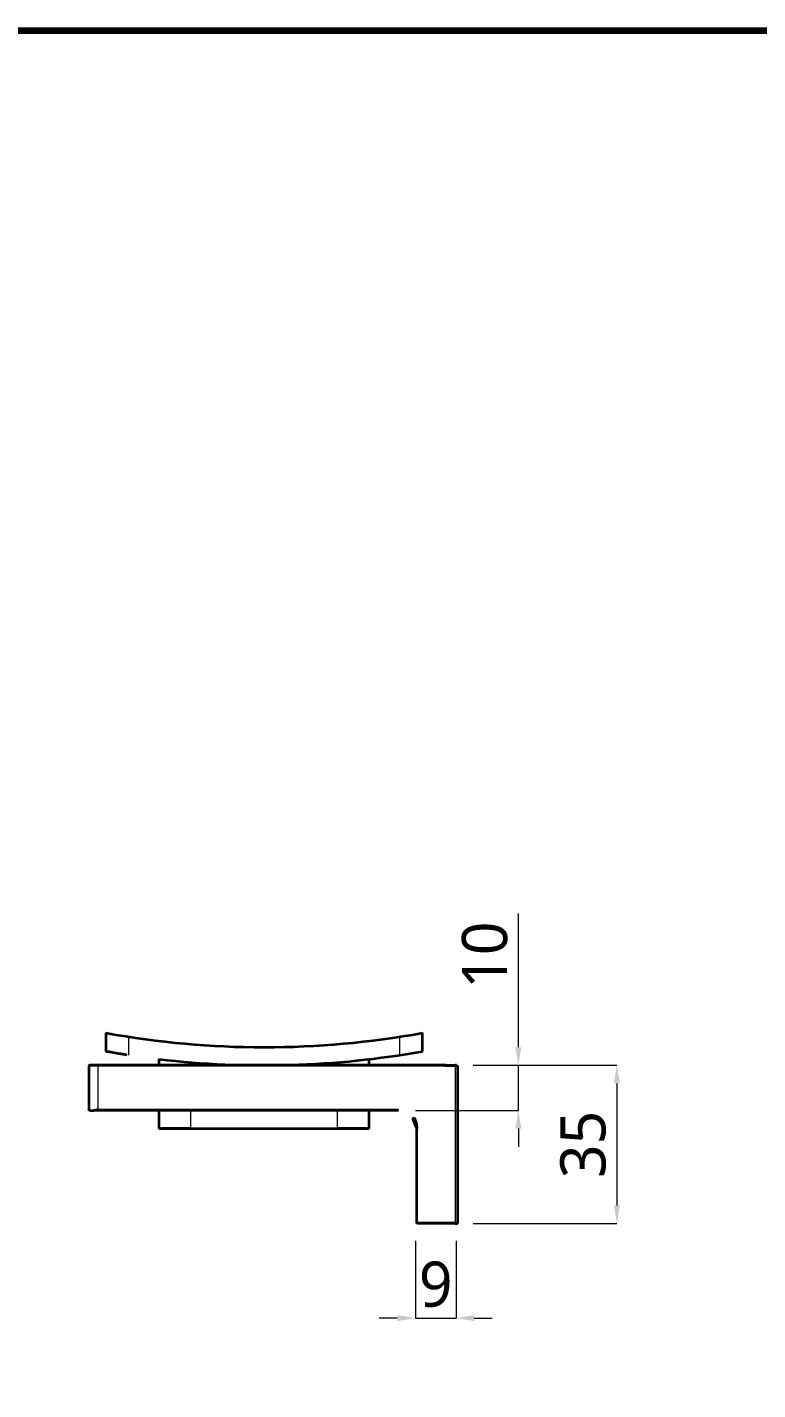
# Model space of a CAD drawing. Extents: x 16296677952 to 16296679688, y -37409618576 to -37409617304.
# Drawn here: x 16296679007.2 to 16296679168.8, y -37409618215.7 to -37409617914.3 of the extents above; entities that cross this region are included whole.
import ezdxf

# ---------------------------------------------------------------- set-up
doc = ezdxf.new("R2010")
doc.units = 0
doc.header["$LTSCALE"] = 10
doc.header["$MEASUREMENT"] = 0
doc.header["$PDMODE"] = 3
doc.header["$PDSIZE"] = -10
doc.layers.get('0').update_dxf_attribs({"linetype": 'CONTINUOUS'})
doc.layers.get('DEFPOINTS').update_dxf_attribs({"linetype": 'CONTINUOUS'})
doc.styles.add('Daelim Dimension', font='')
doc.styles.get('Daelim Dimension').set_extended_font_data('NanumGothic')
doc.dimstyles.new('DEFAULT', dxfattribs={"dimscale": 2, "dimtxt": 2, "dimasz": 2, "dimexe": 0, "dimexo": 2, "dimgap": 1, "dimtad": 1, "dimdec": 1, "dimzin": 9, "dimdsep": 46, "dimtxsty": 'Daelim Dimension', "dimcen": 0.5, "dimclrd": 252, "dimclre": 252, "dimclrt": 3, "dimadec": 1, "dimazin": 0, "dimtfac": 1, "dimtdec": 1, "dimtix": 1, "dimtmove": 0, "dimatfit": 3, "dimfxl": 1, "dimtolj": 1, "dimtzin": 1, "dimlwd": 9, "dimlwe": 9, "dimarcsym": 0})

# ---------------------------------------------------------------- blocks, each defined once
blk = doc.blocks.new('*D9')
at = {"color": 5, "lineweight": 9, "transparency": 16777216}
for p, q in [((16296679105.86564, -37409618143.91456), (16296679137.61776, -37409618143.91456)), ((16296679137.61776, -37409618147.91456), (16296679137.61776, -37409618174.91456)), ((16296679105.86564, -37409618178.91456), (16296679137.61776, -37409618178.91456))]:
    blk.add_line(p, q, dxfattribs=at)
at = {"color": 5, "transparency": 16777216}
for points in [[(16296679136.9511, -37409618147.91456), (16296679138.28443, -37409618147.91456), (16296679137.61776, -37409618143.91456)], [(16296679136.9511, -37409618174.91456), (16296679138.28443, -37409618174.91456), (16296679137.61776, -37409618178.91456)]]:
    blk.add_solid(points, dxfattribs=at)
at = {"layer": 'DEFPOINTS', "color": 0, "transparency": 16777216}
for p in [(16296679101.86564, -37409618143.91456), (16296679101.86564, -37409618178.91456), (16296679137.61776, -37409618178.91456)]:
    blk.add_point(p, dxfattribs=at)
at = {"color": 7, "transparency": 16777216, "insert": (16296679130.16713, -37409618161.41456), "char_height": 10, "attachment_point": 5, "rotation": 90, "style": 'Daelim Dimension'}
blk.add_mtext('\\A1;35', dxfattribs=at)
blk = doc.blocks.new('*D10')
at = {"color": 5, "lineweight": 9, "transparency": 16777216}
for p, q in [((16296679093.065701, -37409618182.718147), (16296679093.065701, -37409618199.824532)), ((16296679102.065651, -37409618182.714546), (16296679102.065651, -37409618199.824532)), ((16296679089.065701, -37409618199.824532), (16296679085.065701, -37409618199.824532)), ((16296679093.065701, -37409618199.824532), (16296679102.065651, -37409618199.824532)), ((16296679106.065651, -37409618199.824532), (16296679110.065651, -37409618199.824532))]:
    blk.add_line(p, q, dxfattribs=at)
at = {"color": 5, "transparency": 16777216}
for points in [[(16296679089.065701, -37409618199.157867), (16296679089.065701, -37409618200.491203), (16296679093.065701, -37409618199.824532)], [(16296679106.065651, -37409618199.157867), (16296679106.065651, -37409618200.491203), (16296679102.065651, -37409618199.824532)]]:
    blk.add_solid(points, dxfattribs=at)
at = {"layer": 'DEFPOINTS', "color": 0, "transparency": 16777216}
for p in [(16296679093.065701, -37409618178.718147), (16296679102.065651, -37409618178.714546), (16296679102.065651, -37409618199.824532)]:
    blk.add_point(p, dxfattribs=at)
at = {"color": 7, "transparency": 16777216, "insert": (16296679097.56568, -37409618192.381042), "char_height": 10, "attachment_point": 5, "style": 'Daelim Dimension'}
blk.add_mtext('\\A1;9', dxfattribs=at)
blk = doc.blocks.new('*D11')
at = {"color": 5, "lineweight": 9, "transparency": 16777216}
for p, q in [((16296679115.83221, -37409618139.91477), (16296679115.83221, -37409618110.3046)), ((16296679105.87453, -37409618143.91477), (16296679115.83221, -37409618143.91477)), ((16296679115.83221, -37409618153.91456), (16296679115.83221, -37409618143.91477)), ((16296679093.06565, -37409618153.91456), (16296679115.83221, -37409618153.91456)), ((16296679115.83221, -37409618157.91456), (16296679115.83221, -37409618161.91456))]:
    blk.add_line(p, q, dxfattribs=at)
at = {"color": 5, "transparency": 16777216}
for points in [[(16296679115.16554, -37409618139.91477), (16296679116.49888, -37409618139.91477), (16296679115.83221, -37409618143.91477)], [(16296679115.16554, -37409618157.91456), (16296679116.49888, -37409618157.91456), (16296679115.83221, -37409618153.91456)]]:
    blk.add_solid(points, dxfattribs=at)
at = {"layer": 'DEFPOINTS', "color": 0, "transparency": 16777216}
for p in [(16296679101.87453, -37409618143.91477), (16296679089.06565, -37409618153.91456), (16296679115.83221, -37409618153.91456)]:
    blk.add_point(p, dxfattribs=at)
at = {"color": 7, "transparency": 16777216, "insert": (16296679108.42449, -37409618119.56497), "char_height": 10, "attachment_point": 5, "rotation": 90, "style": 'Daelim Dimension'}
blk.add_mtext('\\A1;10', dxfattribs=at)

msp = doc.modelspace()

# ---------------------------------------------------------------- linework, layer by layer
at = {"color": 7, "lineweight": 35, "ltscale": 0.101601}
for p, q in [((16296679024.615641, -37409618136.764229), (16296679024.615641, -37409618140.828247)), ((16296679094.615641, -37409618140.828247), (16296679094.615641, -37409618136.764229))]:
    msp.add_line(p, q, dxfattribs=at)
at = {"color": 7, "lineweight": 13, "ltscale": 0.101168}
for p, q in [((16296679029.615641, -37409618137.605019), (16296679029.615641, -37409618141.651741)), ((16296679089.615641, -37409618141.651741), (16296679089.615641, -37409618137.605019))]:
    msp.add_line(p, q, dxfattribs=at)
at = {"color": 7, "lineweight": 35, "ltscale": 0.0464}
for p, q in [((16296679036.365641, -37409618142.55854), (16296679036.365641, -37409618143.914558)), ((16296679082.865641, -37409618143.914558), (16296679082.865641, -37409618142.55854))]:
    msp.add_line(p, q, dxfattribs=at)
at = {"color": 7, "lineweight": 35, "ltscale": 0.239999}
msp.add_line((16296679020.865641, -37409618144.114571), (16296679020.865641, -37409618153.714546), dxfattribs=at)
at = {"color": 7, "lineweight": 13, "ltscale": 0.044476}
msp.add_line((16296679022.65571, -37409618144.104561), (16296679020.87669, -37409618144.104561), dxfattribs=at)
at = {"color": 7, "lineweight": 35, "ltscale": 0.04025}
msp.add_line((16296679022.67564, -37409618143.914558), (16296679021.06562, -37409618143.914558), dxfattribs=at)
at = {"color": 7, "lineweight": 35}
for p, q in [((16296679095.365641, -37409618143.914558), (16296679022.67564, -37409618143.914558)), ((16296679080.37767, -37409618143.914558), (16296679038.853621, -37409618143.914558)), ((16296679102.365641, -37409618144.114571), (16296679102.365641, -37409618178.714546)), ((16296679088.365641, -37409618153.914558), (16296679021.993851, -37409618153.914558)), ((16296679040.865641, -37409618157.914558), (16296679078.365641, -37409618157.914558)), ((16296679043.365641, -37409618157.914558), (16296679075.865641, -37409618157.914558))]:
    msp.add_line(p, q, dxfattribs=at)
at = {"color": 7, "lineweight": 13, "ltscale": 0.239999}
msp.add_line((16296679022.865641, -37409618144.114571), (16296679022.865641, -37409618153.714546), dxfattribs=at)
at = {"color": 7, "lineweight": 13, "ltscale": 0.119669}
for p, q in [((16296679027.65242, -37409618144.114571), (16296679022.865641, -37409618144.114571)), ((16296679027.65242, -37409618153.714546), (16296679022.865641, -37409618153.714546))]:
    msp.add_line(p, q, dxfattribs=at)
at = {"color": 7, "lineweight": 13}
for p, q in [((16296679092.66935, -37409618144.114571), (16296679027.65242, -37409618144.114571)), ((16296679101.865641, -37409618144.114571), (16296679101.865641, -37409618178.714546)), ((16296679088.365641, -37409618153.714546), (16296679027.65242, -37409618153.714546))]:
    msp.add_line(p, q, dxfattribs=at)
at = {"color": 7, "lineweight": 35, "ltscale": 0.124699}
for p, q in [((16296679033.865641, -37409618143.914558), (16296679038.853621, -37409618143.914558)), ((16296679080.37767, -37409618143.914558), (16296679085.365641, -37409618143.914558))]:
    msp.add_line(p, q, dxfattribs=at)
at = {"color": 7, "lineweight": 13, "ltscale": 0.029031}
for p, q in [((16296679043.365641, -37409618143.253304), (16296679043.365641, -37409618143.914558)), ((16296679075.865641, -37409618143.914558), (16296679075.865641, -37409618143.253304))]:
    msp.add_line(p, q, dxfattribs=at)
at = {"color": 7, "lineweight": 13, "ltscale": 0.029032}
msp.add_line((16296679075.865641, -37409618143.914558), (16296679075.865641, -37409618143.253326), dxfattribs=at)
at = {"color": 7, "lineweight": 13, "ltscale": 0.067407}
msp.add_line((16296679095.365641, -37409618144.114571), (16296679092.66935, -37409618144.114571), dxfattribs=at)
at = {"color": 7, "lineweight": 35, "ltscale": 0.110425}
msp.add_line((16296679099.782631, -37409618143.914558), (16296679095.365641, -37409618143.914558), dxfattribs=at)
at = {"color": 7, "lineweight": 13, "ltscale": 0.105824}
msp.add_line((16296679099.59861, -37409618144.114571), (16296679095.365641, -37409618144.114571), dxfattribs=at)
at = {"color": 7, "lineweight": 13, "ltscale": 0.056676}
for p, q in [((16296679099.59861, -37409618144.114571), (16296679101.865641, -37409618144.114571)), ((16296679101.865641, -37409618178.714546), (16296679099.59861, -37409618178.714546))]:
    msp.add_line(p, q, dxfattribs=at)
at = {"color": 7, "lineweight": 35, "ltscale": 0.052075}
for p, q in [((16296679099.782631, -37409618143.914558), (16296679101.865641, -37409618143.914558)), ((16296679101.865641, -37409618178.914558), (16296679099.782631, -37409618178.914558))]:
    msp.add_line(p, q, dxfattribs=at)
at = {"color": 7, "lineweight": 13, "ltscale": 0.005}
for p, q in [((16296679101.865641, -37409618143.914558), (16296679101.865641, -37409618144.114571)), ((16296679089.365641, -37409618153.914558), (16296679089.365641, -37409618153.714546)), ((16296679093.365641, -37409618157.914558), (16296679093.565651, -37409618157.914558)), ((16296679093.565651, -37409618178.714546), (16296679093.365641, -37409618178.714546)), ((16296679093.565651, -37409618178.714546), (16296679093.565651, -37409618178.914558)), ((16296679101.865641, -37409618178.714546), (16296679101.865641, -37409618178.914558))]:
    msp.add_line(p, q, dxfattribs=at)
at = {"color": 7, "lineweight": 35, "ltscale": 0.0075}
for p, q in [((16296679102.16563, -37409618143.914558), (16296679101.865641, -37409618143.914558)), ((16296679101.865641, -37409618178.914558), (16296679102.16563, -37409618178.914558))]:
    msp.add_line(p, q, dxfattribs=at)
at = {"color": 7, "lineweight": 13, "ltscale": 0.0125}
for p, q in [((16296679102.365641, -37409618144.114571), (16296679101.865641, -37409618144.114571)), ((16296679101.865641, -37409618178.714546), (16296679102.365641, -37409618178.714546))]:
    msp.add_line(p, q, dxfattribs=at)
at = {"color": 7, "lineweight": 35, "ltscale": 0.023206}
msp.add_line((16296679021.06562, -37409618153.914558), (16296679021.993851, -37409618153.914558), dxfattribs=at)
at = {"color": 7, "lineweight": 35, "ltscale": 0.3839}
for p, q in [((16296679036.365641, -37409618153.714546), (16296679036.365641, -37409618157.914558)), ((16296679082.865641, -37409618157.914558), (16296679082.865641, -37409618153.714546))]:
    msp.add_line(p, q, dxfattribs=at)
at = {"color": 7, "lineweight": 13, "ltscale": 0.366531}
for p, q in [((16296679043.365641, -37409618153.714546), (16296679043.365641, -37409618157.914558)), ((16296679075.865641, -37409618157.914558), (16296679075.865641, -37409618153.714546))]:
    msp.add_line(p, q, dxfattribs=at)
at = {"color": 7, "lineweight": 13, "ltscale": 0.025}
for p, q in [((16296679089.365641, -37409618153.714546), (16296679088.365641, -37409618153.714546)), ((16296679093.565651, -37409618158.914558), (16296679093.565651, -37409618157.914558))]:
    msp.add_line(p, q, dxfattribs=at)
at = {"color": 7, "lineweight": 35, "ltscale": 0.025}
for p, q in [((16296679089.365641, -37409618153.914558), (16296679088.365641, -37409618153.914558)), ((16296679093.365641, -37409618158.914558), (16296679093.365641, -37409618157.914558))]:
    msp.add_line(p, q, dxfattribs=at)
at = {"color": 7, "lineweight": 35, "ltscale": 0.1125}
for p, q in [((16296679036.365641, -37409618157.914558), (16296679040.865641, -37409618157.914558)), ((16296679078.365641, -37409618157.914558), (16296679082.865641, -37409618157.914558))]:
    msp.add_line(p, q, dxfattribs=at)
at = {"color": 7, "lineweight": 35, "ltscale": 0.175}
for p, q in [((16296679043.365641, -37409618157.914558), (16296679036.365641, -37409618157.914558)), ((16296679082.865641, -37409618157.914558), (16296679075.865641, -37409618157.914558))]:
    msp.add_line(p, q, dxfattribs=at)
at = {"color": 7, "lineweight": 35, "ltscale": 0.018827}
msp.add_line((16296679093.365641, -37409618159.667641), (16296679093.365641, -37409618158.914558), dxfattribs=at)
at = {"color": 7, "lineweight": 35, "ltscale": 0.256173}
msp.add_line((16296679093.365641, -37409618169.914558), (16296679093.365641, -37409618159.667641), dxfattribs=at)
at = {"color": 7, "lineweight": 13, "ltscale": 0.275}
msp.add_line((16296679093.565651, -37409618169.914558), (16296679093.565651, -37409618158.914558), dxfattribs=at)
at = {"color": 7, "lineweight": 35, "ltscale": 0.22}
msp.add_line((16296679093.365641, -37409618178.714546), (16296679093.365641, -37409618169.914558), dxfattribs=at)
at = {"color": 7, "lineweight": 13, "ltscale": 0.22}
msp.add_line((16296679093.565651, -37409618178.714546), (16296679093.565651, -37409618169.914558), dxfattribs=at)
at = {"color": 7, "lineweight": 13, "ltscale": 0.150824}
msp.add_line((16296679099.59861, -37409618178.714546), (16296679093.565651, -37409618178.714546), dxfattribs=at)
at = {"color": 7, "lineweight": 35, "ltscale": 0.155424}
msp.add_line((16296679099.782631, -37409618178.914558), (16296679093.565651, -37409618178.914558), dxfattribs=at)
at = {"color": 7, "lineweight": 35, "ltscale": 0.004972}
msp.add_line((16296679102.166759, -37409618178.914558), (16296679102.365641, -37409618178.914558), dxfattribs=at)
at = {"color": 7, "lineweight": 35, "ltscale": 0.004971}
msp.add_line((16296679102.365641, -37409618178.914558), (16296679102.365641, -37409618178.715714), dxfattribs=at)
at = {"color": 5, "linetype": 'ByBlock', "lineweight": 200, "const_width": 1.5}
msp.add_lwpolyline([(16296678689.774549, -37409618360.558739), (16296679319.774549, -37409618360.558739), (16296679319.774549, -37409617915.058739), (16296678689.774549, -37409617915.058739)], close=True, dxfattribs=at)
at = {"color": 7, "lineweight": 13}
msp.add_lwpolyline([(16296679022.865641, -37409618144.114571), (16296679022.74501, -37409618143.954201), (16296679022.708509, -37409618143.924873), (16296679022.67564, -37409618143.914558)], dxfattribs=at)
at = {"color": 7, "lineweight": 35}
msp.add_lwpolyline([(16296679022.865641, -37409618153.714546), (16296679022.342569, -37409618153.86628), (16296679021.993851, -37409618153.914558)], dxfattribs=at)
for centre, radius, start, end in [((16296679059.615641, -37409617943.914558), 196, 259.71340269, 280.28659731), ((16296679059.615641, -37409617943.914558), 200, 259.92135787, 263.32430696), ((16296679059.615641, -37409617943.914558), 199.999998, 263.32430696, 280.07864213), ((16296679020.876169, -37409618144.115211), 0.010603, 87.17005504, 176.49726752), ((16296679021.066231, -37409618144.103951), 0.189478, 90.18392411, 180.18272165), ((16296679102.16563, -37409618144.114571), 0.2, 0, 90), ((16296679021.06562, -37409618153.714546), 0.2, 180, 270), ((16296679089.365641, -37409618157.914558), 4, 0, 90), ((16296679093.565651, -37409618178.714546), 0.2, 180, 270), ((16296679102.16563, -37409618178.714546), 0.2, 270, 0)]:
    msp.add_arc(centre, radius, start, end, dxfattribs=at)
at = {"color": 7, "lineweight": 13}
for centre, radius, start, end in [((16296679022.602369, -37409618147.321716), 3.217757, 85.30718301, 89.05039632), ((16296679089.365641, -37409618157.914558), 4.2, 0, 90)]:
    msp.add_arc(centre, radius, start, end, dxfattribs=at)
msp.add_ellipse((16296679022.67564, -37409618144.104561), major_axis=(0, -0.190002), ratio=0.1049723756, start_param=3.1415926535, end_param=4.7123889804, dxfattribs=at)

# ---------------------------------------------------------------- dimensions: what is measured, and where the dimension line sits
at = {"color": 7}
for base, p1, p2, picture, middle in [((16296679115.832211, -37409618153.914558), (16296679101.874531, -37409618143.914772), (16296679089.065651, -37409618153.914558), '*D11', (16296679115.83222, -37409618119.564972)), ((16296679137.61776, -37409618178.914558), (16296679101.865641, -37409618143.914558), (16296679101.865641, -37409618178.914558), '*D9', (16296679137.617769, -37409618161.414558))]:
    dim = msp.add_linear_dim(base=base, p1=p1, p2=p2, angle=90, dimstyle='DEFAULT', override={"dimtxt": 5, "dimclrd": 5, "dimclre": 5, "dimclrt": 7}, dxfattribs=at)
    dim.commit()
    dim.dimension.update_dxf_attribs({"geometry": picture, "text_midpoint": middle, "dimtype": 160})
dim = msp.add_linear_dim(base=(16296679102.065651, -37409618199.824532), p1=(16296679093.065701, -37409618178.718147), p2=(16296679102.065651, -37409618178.714546), dimstyle='DEFAULT', override={"dimtxt": 5, "dimclrd": 5, "dimclre": 5, "dimclrt": 7}, dxfattribs=at)
dim.commit()
dim.dimension.update_dxf_attribs({"geometry": '*D10', "text_midpoint": (16296679097.56568, -37409618199.824532), "dimtype": 160})

doc.saveas('drawing.dxf')
